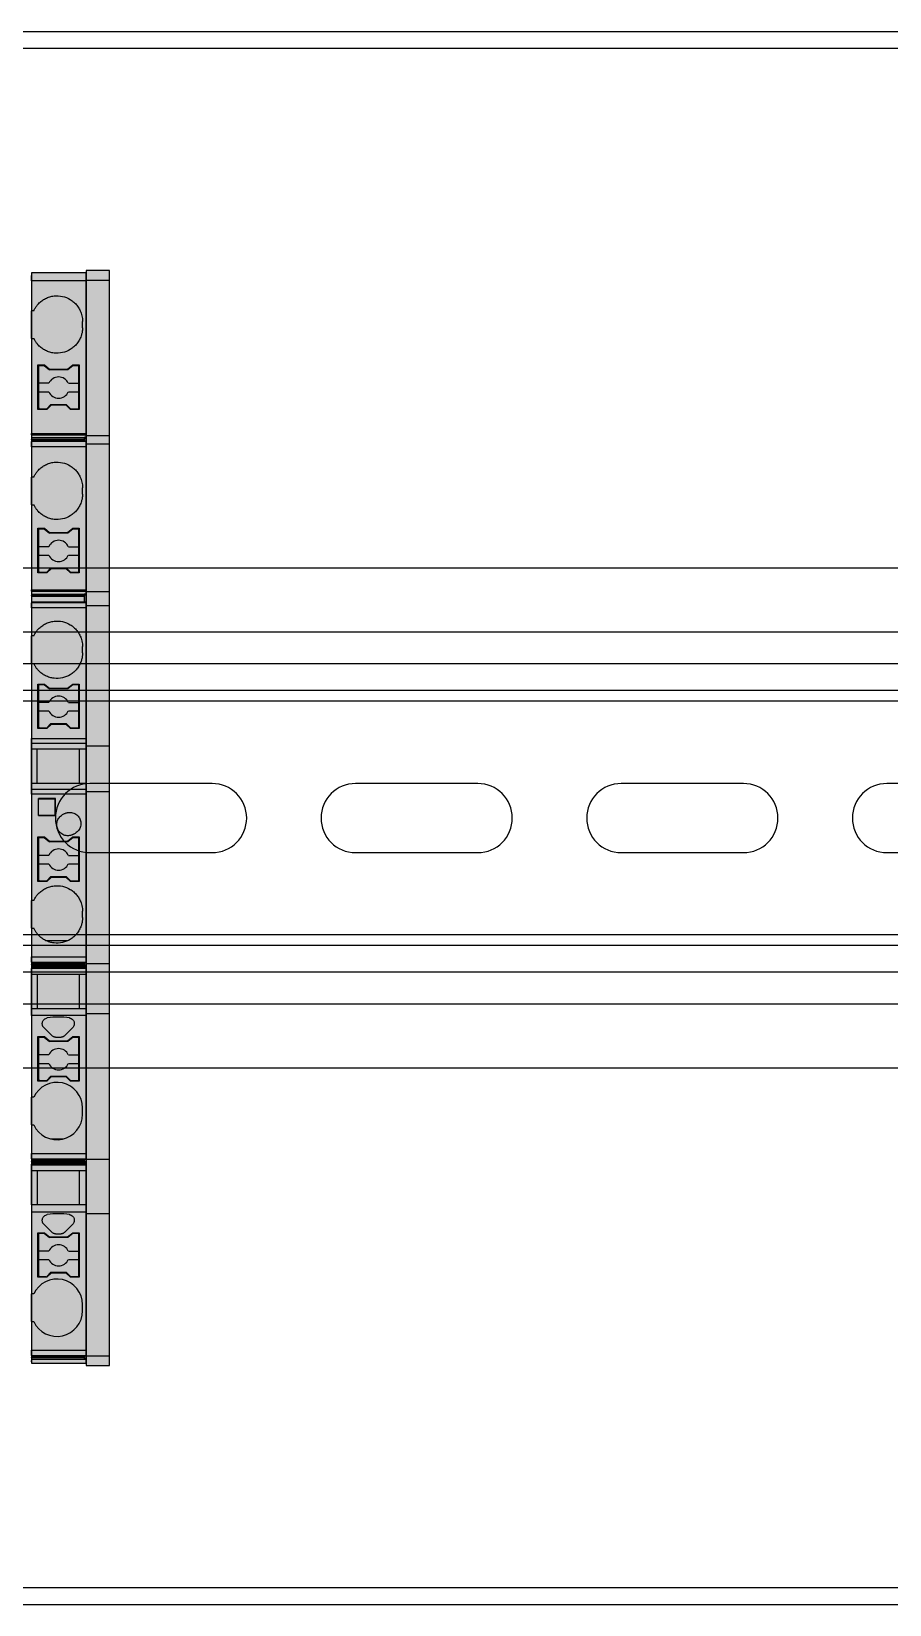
# Model space of a CAD drawing. Header units: millimetres. Extents: x -205 to 4335, y 0 to 4234.
# Drawn here: x 1592.9 to 1673.7, y 3585.5 to 3733.5 of the extents above; entities that cross this region are included whole.
import ezdxf

# ---------------------------------------------------------------- set-up
doc = ezdxf.new("R2010")
doc.units = ezdxf.units.MM
doc.layers.add('CP_DEVICES', color=7, linetype='Continuous')

# ---------------------------------------------------------------- blocks, each defined once
blk = doc.blocks.new('A$Ca0305565')
at = {"color": 7, "linetype": 'Continuous', "lineweight": 25}
for p, q in [((20, 148), (430, 148)), ((430, 146.4), (20, 146.4)), ((414.5, 97.5), (35.5, 97.5)), ((414.5, 91.5), (35.5, 91.5)), ((414.5, 86), (35.5, 86)), ((168.25, 77.25), (156.75, 77.25)), ((193.25, 77.25), (181.75, 77.25)), ((218.25, 77.25), (206.75, 77.25)), ((243.25, 77.25), (231.75, 77.25)), ((156.75, 70.75), (168.25, 70.75)), ((181.75, 70.75), (193.25, 70.75)), ((206.75, 70.75), (218.25, 70.75)), ((231.75, 70.75), (243.25, 70.75)), ((414.5, 62), (35.5, 62)), ((414.5, 56.5), (35.5, 56.5)), ((35.5, 50.5), (414.5, 50.5)), ((20, 1.6), (430, 1.6)), ((20, 0), (430, 0))]:
    blk.add_line(p, q, dxfattribs=at)
at = {"color": 8, "linetype": 'Continuous', "lineweight": 25}
for p, q in [((414.5, 88.5), (35.5, 88.5)), ((414.5, 85), (35.5, 85)), ((414.5, 63), (35.5, 63)), ((414.5, 59.5), (35.5, 59.5))]:
    blk.add_line(p, q, dxfattribs=at)
at = {"color": 7, "linetype": 'Continuous', "lineweight": 25}
for centre, start, end in [((156.75, 74), 90, 270), ((168.25, 74), 0, 90), ((181.75, 74), 90, 270), ((193.25, 74), 0, 90), ((206.75, 74), 90, 270), ((218.25, 74), 0, 90), ((231.75, 74), 90, 270), ((168.25, 74), 270, 0), ((193.25, 74), 270, 0), ((218.25, 74), 270, 0)]:
    blk.add_arc(centre, 3.25, start, end, dxfattribs=at)
blk = doc.blocks.new('*U307')
blk.add_blockref('A$Ca0305565', (-12, 536.23))
blk = doc.blocks.new('VPR-2.5-3L-GY')
at = {"true_color": 0xc7c8ca}
h = blk.add_hatch(color=9, dxfattribs=at)
h.dxf.hatch_style = 1
h.paths.add_polyline_path([(5.15, 51.29), (0, 51.29), (0, -51.29), (5.15, -51.29)])
at = {"true_color": 0xcd6928}
h = blk.add_hatch(color=32, dxfattribs=at)
h.dxf.hatch_style = 1
h.paths.add_polyline_path([(4.5, 42.63), (3.88, 42.63), (3.4, 42.23), (1.7, 42.23), (1.21, 42.63), (0.6, 42.63), (0.6, 38.43), (1.44, 38.43), (1.84, 38.83), (3.26, 38.83), (3.66, 38.43), (4.5, 38.43)])
h = blk.add_hatch(color=32, dxfattribs=at)
h.dxf.hatch_style = 1
h.paths.add_polyline_path([(4.5, 27.26), (3.88, 27.26), (3.4, 26.86), (1.7, 26.86), (1.21, 27.26), (0.6, 27.26), (0.6, 23.06), (1.44, 23.06), (1.84, 23.46), (3.26, 23.46), (3.66, 23.06), (4.5, 23.06)])
h = blk.add_hatch(color=32, dxfattribs=at)
h.dxf.hatch_style = 1
h.paths.add_polyline_path([(4.5, 12.61), (3.88, 12.61), (3.4, 12.21), (1.7, 12.21), (1.21, 12.61), (0.6, 12.61), (0.6, 8.41), (1.44, 8.41), (1.84, 8.81), (3.26, 8.81), (3.66, 8.41), (4.5, 8.41)])
h = blk.add_hatch(color=32, dxfattribs=at)
h.dxf.hatch_style = 1
h.paths.add_polyline_path([(4.5, -1.78), (3.88, -1.78), (3.4, -2.18), (1.7, -2.18), (1.21, -1.78), (0.6, -1.78), (0.6, -5.98), (1.44, -5.98), (1.84, -5.58), (3.26, -5.58), (3.66, -5.98), (4.5, -5.98)])
h = blk.add_hatch(color=32, dxfattribs=at)
h.dxf.hatch_style = 1
h.paths.add_polyline_path([(4.5, -20.56), (3.88, -20.56), (3.4, -20.96), (1.7, -20.96), (1.21, -20.56), (0.6, -20.56), (0.6, -24.76), (1.44, -24.76), (1.84, -24.36), (3.26, -24.36), (3.66, -24.76), (4.5, -24.76)])
h = blk.add_hatch(color=32, dxfattribs=at)
h.dxf.hatch_style = 1
h.paths.add_polyline_path([(4.5, -39.01), (3.88, -39.01), (3.4, -39.41), (1.7, -39.41), (1.21, -39.01), (0.6, -39.01), (0.6, -43.21), (1.44, -43.21), (1.84, -42.81), (3.26, -42.81), (3.66, -43.21), (4.5, -43.21)])
at = {"color": 7, "linetype": 'Continuous', "lineweight": 25}
for p, q in [((5.15, 51.29), (0, 51.29)), ((0, 51.23), (0, 51.13)), ((5.15, 50.53), (0, 50.53)), ((0, 50.53), (0, 47.73)), ((5.15, 51.13), (5.15, 51.23)), ((5.15, 50.53), (5.15, 36.18)), ((0.22, 47.73), (0, 47.73)), ((0, 45.13), (0, 47.73)), ((4.8, 46.13), (4.8, 46.73)), ((0, 45.13), (0.22, 45.13)), ((0, 45.13), (0, 36.18)), ((0.68, 40.9), (0.68, 42.58)), ((0.68, 42.58), (1.18, 42.58)), ((1.18, 42.58), (1.68, 42.18)), ((3.43, 42.18), (1.68, 42.18)), ((3.93, 42.58), (3.43, 42.18)), ((3.93, 42.58), (4.43, 42.58)), ((4.43, 42.58), (4.43, 40.9)), ((1.64, 40.9), (0.68, 40.9)), ((0.68, 40.1), (0.68, 40.9)), ((0.68, 38.58), (0.68, 40.1)), ((0.68, 40.1), (1.64, 40.1)), ((3.47, 40.9), (4.43, 40.9)), ((3.47, 40.1), (4.43, 40.1)), ((4.43, 40.9), (4.43, 40.1)), ((4.43, 40.1), (4.43, 38.48)), ((1.36, 38.48), (0.78, 38.48)), ((1.8, 38.88), (1.43, 38.51)), ((3.3, 38.88), (1.8, 38.88)), ((3.7, 38.48), (3.3, 38.88)), ((4.43, 38.48), (3.7, 38.48)), ((0, 36.18), (5.15, 36.18)), ((0, 36.06), (5.15, 36.06)), ((0, 36.06), (0, 35.8)), ((0, 35.8), (4.95, 35.79)), ((0, 35.66), (4.95, 35.66)), ((0, 35.66), (0, 35.65)), ((0, 35.65), (4.95, 35.65)), ((4.95, 35.56), (0, 35.56)), ((5.15, 35.79), (4.95, 35.79)), ((5.15, 35.69), (4.95, 35.69)), ((4.95, 35.69), (4.95, 35.46)), ((5.15, 35.86), (5.15, 36.06)), ((5.15, 35.86), (5.15, 35.79)), ((5.15, 35.79), (5.15, 35.69)), ((5.15, 35.69), (5.15, 35.52)), ((5.15, 35.46), (0, 35.46)), ((5.15, 35.42), (0, 35.42)), ((5.15, 34.92), (0, 34.92)), ((0, 34.92), (0, 32.08)), ((5.15, 34.92), (5.15, 21.48)), ((0.22, 32.08), (0, 32.08)), ((0, 29.48), (0, 32.08)), ((4.8, 30.48), (4.8, 31.08)), ((0, 29.48), (0.22, 29.48)), ((0, 29.48), (0, 21.48)), ((0.68, 25.53), (0.68, 27.21)), ((0.68, 27.21), (1.18, 27.21)), ((1.18, 27.21), (1.68, 26.81)), ((3.43, 26.81), (1.68, 26.81)), ((3.93, 27.21), (3.43, 26.81)), ((3.93, 27.21), (4.43, 27.21)), ((4.43, 27.21), (4.43, 25.53)), ((1.64, 25.53), (0.68, 25.53)), ((0.68, 24.73), (0.68, 25.53)), ((3.47, 25.53), (4.43, 25.53)), ((4.43, 25.53), (4.43, 24.73)), ((0.68, 23.21), (0.68, 24.73)), ((0.68, 24.73), (1.64, 24.73)), ((3.47, 24.73), (4.43, 24.73)), ((4.43, 24.73), (4.43, 23.11)), ((1.36, 23.11), (0.78, 23.11)), ((1.8, 23.51), (1.43, 23.14)), ((3.3, 23.51), (1.8, 23.51)), ((3.7, 23.11), (3.3, 23.51)), ((4.43, 23.11), (3.7, 23.11)), ((0, 21.48), (5.15, 21.48)), ((0, 21.35), (5.15, 21.35)), ((0, 21.35), (0, 21.07)), ((0, 21.07), (4.95, 21.06)), ((0, 20.93), (4.95, 20.93)), ((0, 20.93), (4.95, 20.93)), ((0, 20.93), (0, 20.93)), ((4.95, 20.85), (0, 20.85)), ((0, 20.85), (0, 20.42)), ((5.15, 21.06), (4.95, 21.06)), ((5.15, 20.96), (4.95, 20.96)), ((4.95, 20.96), (4.95, 20.3)), ((5.15, 21.13), (5.15, 21.35)), ((5.15, 21.13), (5.15, 21.06)), ((5.15, 20.96), (5.15, 20.36)), ((5.15, 20.3), (0, 20.3)), ((5.15, 20.3), (0, 20.3)), ((5.15, 20.26), (0, 20.26)), ((5.15, 19.77), (0, 19.77)), ((0, 19.77), (0, 17.13)), ((5.15, 19.77), (5.15, 7.48)), ((0.22, 17.13), (0, 17.13)), ((0, 14.53), (0, 17.13)), ((4.8, 15.53), (4.8, 16.13)), ((0, 14.53), (0, 7.48)), ((0, 14.53), (0.22, 14.53)), ((0.68, 10.88), (0.68, 12.56)), ((0.68, 12.56), (1.18, 12.56)), ((1.18, 12.56), (1.68, 12.16)), ((3.43, 12.16), (1.68, 12.16)), ((3.93, 12.56), (3.43, 12.16)), ((3.93, 12.56), (4.43, 12.56)), ((4.43, 12.56), (4.43, 10.88)), ((1.64, 10.88), (0.68, 10.88)), ((0.68, 10.08), (0.68, 10.88)), ((3.47, 10.88), (4.43, 10.88)), ((4.43, 10.88), (4.43, 10.08)), ((0.68, 8.56), (0.68, 10.08)), ((0.68, 10.08), (1.64, 10.08)), ((3.47, 10.08), (4.43, 10.08)), ((4.43, 10.08), (4.43, 8.46)), ((0, 7.48), (5.15, 7.48)), ((1.36, 8.46), (0.78, 8.46)), ((1.8, 8.86), (1.43, 8.49)), ((3.3, 8.86), (1.8, 8.86)), ((3.7, 8.46), (3.3, 8.86)), ((4.43, 8.46), (3.7, 8.46)), ((5.15, 7.02), (0, 7.02)), ((0, 6.48), (0, 7.02)), ((5.15, 6.48), (0, 6.48)), ((0, 3.28), (0, 6.48)), ((0.55, 3.28), (0.55, 6.48)), ((4.5, 6.48), (4.5, 3.28)), ((5.15, 6.48), (5.15, 7.02)), ((5.15, 6.48), (5.15, 3.28)), ((0, 3.28), (5.15, 3.28)), ((0, 2.69), (0, 3.28)), ((5.15, 2.69), (5.15, 3.28)), ((5.15, 2.69), (0, 2.69)), ((5.15, 2.23), (0, 2.23)), ((0, 2.23), (0, -7.77)), ((2.25, 1.84), (0.65, 1.84)), ((0.65, 0.23), (0.65, 1.84)), ((0.67, 1.81), (0.65, 1.84)), ((0.67, 1.81), (2.23, 1.81)), ((0.67, 0.26), (0.67, 1.81)), ((2.23, 1.81), (2.25, 1.84)), ((2.23, 0.26), (2.23, 1.81)), ((2.25, 0.23), (2.25, 1.84)), ((5.15, 2.23), (5.15, -13.07)), ((0.65, 0.23), (0.67, 0.26)), ((0.65, 0.23), (2.25, 0.23)), ((0.67, 0.26), (2.23, 0.26)), ((2.25, 0.23), (2.23, 0.26)), ((3.08, 0.39), (2.9, 0.29)), ((3.95, -1.53), (4.13, -1.43)), ((0.68, -3.51), (0.68, -1.83)), ((0.68, -1.83), (1.18, -1.83)), ((1.18, -1.83), (1.68, -2.23)), ((3.43, -2.23), (1.68, -2.23)), ((3.93, -1.83), (3.43, -2.23)), ((3.93, -1.83), (4.43, -1.83)), ((4.43, -1.83), (4.43, -3.51)), ((1.64, -3.51), (0.68, -3.51)), ((0.68, -4.31), (0.68, -3.51)), ((0.68, -5.83), (0.68, -4.31)), ((0.68, -4.31), (1.64, -4.31)), ((3.47, -3.51), (4.43, -3.51)), ((3.47, -4.31), (4.43, -4.31)), ((4.43, -3.51), (4.43, -4.31)), ((4.43, -4.31), (4.43, -5.93)), ((1.8, -5.53), (1.43, -5.9)), ((3.3, -5.53), (1.8, -5.53)), ((3.7, -5.93), (3.3, -5.53)), ((1.36, -5.93), (0.78, -5.93)), ((4.43, -5.93), (3.7, -5.93)), ((0.22, -7.77), (0, -7.77)), ((0, -10.37), (0, -7.77)), ((4.8, -9.37), (4.8, -8.77)), ((0, -10.37), (0.22, -10.37)), ((0, -10.37), (0, -13.07)), ((1.32, -11.51), (3.41, -11.51)), ((0, -13.07), (5.15, -13.07)), ((0, -13.56), (5.15, -13.56)), ((0, -13.59), (5.15, -13.59)), ((0, -13.61), (5.15, -13.61)), ((0, -13.71), (4.95, -13.71)), ((4.95, -13.8), (0, -13.8)), ((4.95, -13.8), (0, -13.8)), ((0, -13.8), (0, -13.8)), ((4.95, -13.94), (0, -13.94)), ((0, -13.94), (0, -14.05)), ((5.15, -14.05), (0, -14.05)), ((5.15, -14.17), (0, -14.17)), ((0, -14.72), (0, -14.17)), ((5.15, -14.72), (0, -14.72)), ((0, -17.92), (0, -14.72)), ((0.55, -14.72), (0.55, -17.92)), ((4.5, -14.72), (4.5, -17.92)), ((4.95, -13.61), (4.95, -13.84)), ((5.15, -13.84), (4.95, -13.84)), ((5.15, -13.94), (4.95, -13.94)), ((5.15, -13.67), (5.15, -13.84)), ((5.15, -13.94), (5.15, -14)), ((5.15, -14.05), (5.15, -14)), ((5.15, -14.72), (5.15, -14.17)), ((5.15, -14.72), (5.15, -17.92)), ((0, -17.92), (5.15, -17.92)), ((0, -18.59), (0, -17.92)), ((5.15, -18.59), (0, -18.59)), ((0, -18.59), (0, -26.27)), ((5.15, -18.59), (5.15, -17.92)), ((5.15, -18.59), (5.15, -31.57)), ((0.68, -22.29), (0.68, -20.61)), ((0.68, -20.61), (1.18, -20.61)), ((1.18, -19.73), (1.92, -20.47)), ((1.18, -20.61), (1.68, -21.01)), ((2.27, -20.62), (2.78, -20.62)), ((3.13, -20.47), (3.87, -19.73)), ((3.93, -20.61), (3.43, -21.01)), ((3.93, -20.61), (4.43, -20.61)), ((4.43, -20.61), (4.43, -22.29)), ((3.43, -21.01), (1.68, -21.01)), ((1.64, -22.29), (0.68, -22.29)), ((0.68, -23.09), (0.68, -22.29)), ((0.68, -24.61), (0.68, -23.09)), ((0.68, -23.09), (1.64, -23.09)), ((3.47, -22.29), (4.43, -22.29)), ((3.47, -23.09), (4.43, -23.09)), ((4.43, -22.29), (4.43, -23.09)), ((4.43, -23.09), (4.43, -24.71)), ((1.36, -24.71), (0.78, -24.71)), ((1.8, -24.31), (1.43, -24.68)), ((3.3, -24.31), (1.8, -24.31)), ((3.7, -24.71), (3.3, -24.31)), ((4.43, -24.71), (3.7, -24.71)), ((0.22, -26.27), (0, -26.27)), ((0, -28.87), (0, -26.27)), ((4.8, -27.87), (4.8, -27.27)), ((0, -28.87), (0.22, -28.87)), ((0, -28.87), (0, -31.57)), ((1.79, -30.19), (3.01, -30.19)), ((0, -31.57), (5.15, -31.57)), ((0, -32.06), (5.15, -32.06)), ((0, -32.11), (5.15, -32.11)), ((0, -32.21), (4.95, -32.21)), ((4.95, -32.3), (0, -32.3)), ((4.95, -32.3), (0, -32.3)), ((0, -32.3), (0, -32.3)), ((4.95, -32.44), (0, -32.44)), ((0, -32.44), (0, -32.55)), ((5.15, -32.55), (0, -32.55)), ((4.95, -32.11), (4.95, -32.34)), ((5.15, -32.34), (4.95, -32.34)), ((4.95, -32.34), (4.95, -32.44)), ((5.15, -32.44), (4.95, -32.44)), ((5.15, -32.17), (5.15, -32.34)), ((5.15, -32.34), (5.15, -32.44)), ((5.15, -32.44), (5.15, -32.5)), ((5.15, -32.55), (5.15, -32.5)), ((5.15, -32.67), (0, -32.67)), ((0, -33.19), (0, -32.67)), ((5.15, -33.19), (0, -33.19)), ((0, -36.39), (0, -33.19)), ((0.55, -33.19), (0.55, -36.39)), ((4.5, -33.19), (4.5, -36.39)), ((5.15, -33.19), (5.15, -32.67)), ((5.15, -33.19), (5.15, -36.39)), ((5.15, -36.39), (0, -36.39)), ((0, -36.39), (0, -37.09)), ((5.15, -36.39), (5.15, -37.09)), ((5.15, -37.09), (0, -37.09)), ((0, -37.09), (0, -44.77)), ((1.18, -38.23), (1.92, -38.97)), ((3.13, -38.97), (3.87, -38.23)), ((5.15, -37.09), (5.15, -50.07)), ((0.68, -40.74), (0.68, -39.06)), ((0.68, -39.06), (1.18, -39.06)), ((1.18, -39.06), (1.68, -39.46)), ((3.43, -39.46), (1.68, -39.46)), ((2.27, -39.12), (2.78, -39.12)), ((3.93, -39.06), (3.43, -39.46)), ((3.93, -39.06), (4.43, -39.06)), ((4.43, -39.06), (4.43, -40.74)), ((1.64, -40.74), (0.68, -40.74)), ((0.68, -41.54), (0.68, -40.74)), ((3.47, -40.74), (4.43, -40.74)), ((4.43, -40.74), (4.43, -41.54)), ((0.68, -43.06), (0.68, -41.54)), ((0.68, -41.54), (1.64, -41.54)), ((1.8, -42.76), (1.43, -43.13)), ((3.3, -42.76), (1.8, -42.76)), ((3.7, -43.16), (3.3, -42.76)), ((3.47, -41.54), (4.43, -41.54)), ((4.43, -41.54), (4.43, -43.16)), ((1.36, -43.16), (0.78, -43.16)), ((4.43, -43.16), (3.7, -43.16)), ((0.22, -44.77), (0, -44.77)), ((0, -47.37), (0, -44.77)), ((4.8, -46.37), (4.8, -45.77)), ((0, -47.37), (0.22, -47.37)), ((0, -47.37), (0, -50.07)), ((0, -50.07), (5.15, -50.07)), ((0, -50.56), (5.15, -50.56)), ((0, -50.61), (5.15, -50.61)), ((0, -50.71), (4.95, -50.71)), ((4.95, -50.8), (0, -50.8)), ((4.95, -50.8), (0, -50.8)), ((0, -50.8), (0, -50.8)), ((4.95, -50.94), (0, -50.94)), ((0, -50.94), (0, -51.05)), ((0, -51.29), (5.15, -51.29)), ((4.95, -50.61), (4.95, -50.84)), ((5.15, -50.84), (4.95, -50.84)), ((5.15, -50.94), (4.95, -50.94)), ((5.15, -50.67), (5.15, -50.84)), ((5.15, -50.84), (5.15, -50.94)), ((5.15, -50.94), (5.15, -51)), ((5.15, -51.05), (5.15, -51))]:
    blk.add_line(p, q, dxfattribs=at)
blk.add_lwpolyline([(5.15, -51.29), (5.15, 51.29), (0, 51.29), (0, -51.29), (5.15, -51.29)])
for points in [[(0.6, 38.43), (0.6, 42.63), (1.21, 42.63), (1.7, 42.23), (3.4, 42.23), (3.88, 42.63), (4.5, 42.63), (4.5, 38.43), (3.66, 38.43), (3.26, 38.83), (1.84, 38.83), (1.44, 38.43)], [(0.6, 23.06), (0.6, 27.26), (1.21, 27.26), (1.7, 26.86), (3.4, 26.86), (3.88, 27.26), (4.5, 27.26), (4.5, 23.06), (3.66, 23.06), (3.26, 23.46), (1.84, 23.46), (1.44, 23.06)], [(0.6, 8.41), (0.6, 12.61), (1.21, 12.61), (1.7, 12.21), (3.4, 12.21), (3.88, 12.61), (4.5, 12.61), (4.5, 8.41), (3.66, 8.41), (3.26, 8.81), (1.84, 8.81), (1.44, 8.41)], [(0.6, -5.98), (0.6, -1.78), (1.21, -1.78), (1.7, -2.18), (3.4, -2.18), (3.88, -1.78), (4.5, -1.78), (4.5, -5.98), (3.66, -5.98), (3.26, -5.58), (1.84, -5.58), (1.44, -5.98)], [(0.6, -24.76), (0.6, -20.56), (1.21, -20.56), (1.7, -20.96), (3.4, -20.96), (3.88, -20.56), (4.5, -20.56), (4.5, -24.76), (3.66, -24.76), (3.26, -24.36), (1.84, -24.36), (1.44, -24.76)], [(0.6, -43.21), (0.6, -39.01), (1.21, -39.01), (1.7, -39.41), (3.4, -39.41), (3.88, -39.01), (4.5, -39.01), (4.5, -43.21), (3.66, -43.21), (3.26, -42.81), (1.84, -42.81), (1.44, -43.21)]]:
    blk.add_lwpolyline(points, close=True, dxfattribs=at)
for centre, radius, start, end in [((2.55, 40.5), 1, 23.5782, 156.4218), ((2.55, 40.5), 1, 203.5782, 336.4218), ((0.78, 38.58), 0.1, 180, 270), ((1.36, 38.58), 0.1, 270, 315), ((2.55, 25.13), 1, 23.5782, 156.4218), ((2.55, 25.13), 1, 203.5782, 336.4218), ((0.78, 23.21), 0.1, 180, 270), ((1.36, 23.21), 0.1, 270, 315), ((2.55, 10.48), 1, 23.5782, 156.4218), ((2.55, 10.48), 1, 203.5782, 336.4218), ((0.78, 8.56), 0.1, 180, 270), ((1.36, 8.56), 0.1, 270, 315), ((2.55, -3.91), 1, 23.5782, 156.4218), ((2.55, -3.91), 1, 203.5782, 336.4218), ((0.78, -5.83), 0.1, 180, 270), ((1.36, -5.83), 0.1, 270, 315), ((2.53, -25.84), 7.11, 81.5242, 98.4758), ((2.55, -22.69), 1, 23.5782, 156.4218), ((2.55, -22.69), 1, 203.5782, 336.4218), ((2.4, -27.27), 2.4, 0, 155.3757), ((0.78, -24.61), 0.1, 180, 270), ((1.36, -24.61), 0.1, 270, 315), ((2.4, -27.87), 2.4, 204.6243, 0), ((2.53, -44.34), 7.11, 81.5242, 98.4758), ((2.55, -41.14), 1, 23.5782, 156.4218), ((2.55, -41.14), 1, 203.5782, 336.4218), ((2.4, -45.77), 2.4, 0, 155.3757), ((0.78, -43.06), 0.1, 180, 270), ((1.36, -43.06), 0.1, 270, 315), ((2.4, -46.37), 2.4, 204.6243, 0)]:
    blk.add_arc(centre, radius, start, end, dxfattribs=at)
for points, knots in [([(0, 50.53), (0, 50.55), (0, 50.6), (0, 50.66), (0, 50.73), (0, 50.81), (0, 50.89), (0, 50.95), (0, 51), (0, 51.03), (0, 51.03), (0, 51.03)], [0, 0, 0, 0, 0.079597, 0.159223, 0.240129, 0.368602, 0.500069, 0.628543, 0.760011, 0.879282, 1, 1, 1, 1]), ([(5.15, 50.53), (5.15, 50.66), (5.15, 50.79), (5.15, 50.98), (5.15, 51.03), (5.15, 51.03)], [0, 0, 0, 0, 0.5, 0.5, 1, 1, 1, 1]), ([(0.22, 47.73), (0.24, 47.78), (0.29, 47.88), (0.37, 48.01), (0.45, 48.14), (0.55, 48.27), (0.71, 48.45), (0.96, 48.67), (1.32, 48.89), (1.71, 49.05), (2.25, 49.15), (2.92, 49.12), (3.55, 48.87), (3.99, 48.55), (4.28, 48.25), (4.51, 47.9), (4.66, 47.56), (4.75, 47.26), (4.79, 47), (4.8, 46.82), (4.8, 46.73)], [0, 0, 0, 0, 0.024394, 0.048636, 0.072831, 0.097085, 0.121504, 0.185849, 0.250275, 0.31462, 0.379045, 0.500019, 0.620993, 0.685337, 0.749763, 0.814108, 0.878533, 0.919087, 0.959411, 1, 1, 1, 1]), ([(4.8, 46.13), (4.8, 46.08), (4.8, 45.98), (4.78, 45.82), (4.76, 45.66), (4.72, 45.51), (4.65, 45.27), (4.51, 44.97), (4.28, 44.62), (3.99, 44.32), (3.55, 44), (2.92, 43.75), (2.25, 43.71), (1.71, 43.82), (1.32, 43.98), (0.96, 44.19), (0.69, 44.44), (0.48, 44.68), (0.34, 44.9), (0.26, 45.05), (0.22, 45.13)], [0, 0, 0, 0, 0.024394, 0.048636, 0.072831, 0.097085, 0.121504, 0.185849, 0.250275, 0.31462, 0.379045, 0.500019, 0.620993, 0.685337, 0.749763, 0.814108, 0.878533, 0.919087, 0.959411, 1, 1, 1, 1]), ([(0, 36.06), (0, 36.08), (0, 36.1), (0, 36.13), (0, 36.16), (0, 36.18), (0, 36.18), (0, 36.18)], [0, 0, 0, 0, 0.1671802, 0.3318902, 0.5004135, 0.7494531, 1, 1, 1, 1]), ([(0, 35.8), (0, 35.77), (0, 35.73), (0, 35.68), (0, 35.66), (0, 35.66)], [0, 0, 0, 0, 0.5, 0.5, 1, 1, 1, 1]), ([(0, 35.62), (0, 35.63), (0, 35.64), (0, 35.65), (0, 35.65)], [0, 0, 0, 0, 0.497129, 1, 1, 1, 1]), ([(0, 34.92), (0, 34.94), (0, 34.98), (0, 35.03), (0, 35.1), (0, 35.18), (0, 35.25), (0, 35.32), (0, 35.37), (0, 35.4), (0, 35.41), (0, 35.42)], [0, 0, 0, 0, 0.0800126, 0.1601253, 0.2414441, 0.3692652, 0.5000614, 0.6278835, 0.7586808, 0.8786191, 1, 1, 1, 1]), ([(5.15, 34.92), (5.15, 35.04), (5.15, 35.16), (5.15, 35.34), (5.15, 35.4), (5.15, 35.42)], [0, 0, 0, 0, 0.5, 0.5, 1, 1, 1, 1]), ([(0.22, 32.08), (0.24, 32.13), (0.29, 32.23), (0.37, 32.36), (0.45, 32.49), (0.55, 32.62), (0.71, 32.8), (0.96, 33.02), (1.32, 33.24), (1.71, 33.4), (2.25, 33.5), (2.92, 33.47), (3.55, 33.22), (3.99, 32.9), (4.28, 32.6), (4.51, 32.25), (4.66, 31.91), (4.75, 31.61), (4.79, 31.35), (4.8, 31.17), (4.8, 31.08)], [0, 0, 0, 0, 0.024394, 0.048636, 0.072831, 0.097085, 0.121504, 0.185849, 0.250275, 0.31462, 0.379045, 0.500019, 0.620993, 0.685337, 0.749763, 0.814108, 0.878533, 0.919087, 0.959411, 1, 1, 1, 1]), ([(4.8, 30.48), (4.8, 30.43), (4.8, 30.33), (4.78, 30.17), (4.76, 30.01), (4.72, 29.86), (4.65, 29.62), (4.51, 29.32), (4.28, 28.97), (3.99, 28.67), (3.55, 28.35), (2.92, 28.1), (2.25, 28.06), (1.71, 28.17), (1.32, 28.33), (0.96, 28.54), (0.69, 28.79), (0.48, 29.03), (0.34, 29.25), (0.26, 29.4), (0.22, 29.48)], [0, 0, 0, 0, 0.0243942, 0.0486358, 0.0728305, 0.0970848, 0.1215043, 0.1858492, 0.2502747, 0.3146196, 0.3790451, 0.5000188, 0.6209926, 0.6853375, 0.749763, 0.8141079, 0.8785334, 0.9190869, 0.9594114, 1, 1, 1, 1]), ([(0, 21.35), (0, 21.36), (0, 21.39), (0, 21.42), (0, 21.45), (0, 21.48), (0, 21.48), (0, 21.48)], [0, 0, 0, 0, 0.167329, 0.331784, 0.500465, 0.749473, 1, 1, 1, 1]), ([(0, 21.07), (0, 21.04), (0, 21), (0, 20.95), (0, 20.94), (0, 20.93)], [0, 0, 0, 0, 0.5, 0.5, 1, 1, 1, 1]), ([(0, 20.9), (0, 20.91), (0, 20.92), (0, 20.93), (0, 20.93)], [0, 0, 0, 0, 0.497129, 1, 1, 1, 1]), ([(5.15, 21.35), (5.15, 21.39), (5.15, 21.42), (5.15, 21.47), (5.15, 21.48), (5.15, 21.48)], [0, 0, 0, 0, 0.5, 0.5, 1, 1, 1, 1]), ([(5.15, 21.06), (5.15, 21.05), (5.15, 21.04), (5.15, 21.04), (5.15, 21.03), (5.15, 21.02), (5.15, 21.01), (5.15, 20.99), (5.15, 20.98), (5.15, 20.96)], [0, 0, 0, 0, 0.0000268555, 0.0000268555, 0.0000268555, 0.000053711, 0.000053711, 0.000053711, 0.0001048413, 0.0001048413, 0.0001048413, 0.0001048413]), ([(0, 19.77), (0, 19.79), (0, 19.84), (0, 19.91), (0, 19.97), (0, 20.03), (0, 20.1), (0, 20.15), (0, 20.2), (0, 20.24), (0, 20.25), (0, 20.26)], [0, 0, 0, 0, 0.101572, 0.200381, 0.298422, 0.397735, 0.500284, 0.627642, 0.757961, 0.878261, 1, 1, 1, 1]), ([(5.15, 19.77), (5.15, 19.88), (5.15, 20), (5.15, 20.18), (5.15, 20.24), (5.15, 20.26)], [0, 0, 0, 0, 0.5, 0.5, 1, 1, 1, 1]), ([(0.22, 17.13), (0.24, 17.18), (0.29, 17.28), (0.37, 17.41), (0.45, 17.54), (0.55, 17.67), (0.71, 17.85), (0.96, 18.07), (1.32, 18.29), (1.71, 18.45), (2.25, 18.55), (2.92, 18.52), (3.55, 18.27), (3.99, 17.95), (4.28, 17.65), (4.51, 17.3), (4.66, 16.96), (4.75, 16.66), (4.79, 16.4), (4.8, 16.22), (4.8, 16.13)], [0, 0, 0, 0, 0.024394, 0.048636, 0.072831, 0.097085, 0.121504, 0.185849, 0.250275, 0.31462, 0.379045, 0.500019, 0.620993, 0.685337, 0.749763, 0.814108, 0.878533, 0.919087, 0.959411, 1, 1, 1, 1]), ([(4.8, 15.53), (4.8, 15.48), (4.8, 15.38), (4.78, 15.22), (4.76, 15.06), (4.72, 14.91), (4.65, 14.67), (4.51, 14.37), (4.28, 14.02), (3.99, 13.72), (3.55, 13.4), (2.92, 13.15), (2.25, 13.11), (1.71, 13.22), (1.32, 13.38), (0.96, 13.59), (0.69, 13.84), (0.48, 14.08), (0.34, 14.3), (0.26, 14.45), (0.22, 14.53)], [0, 0, 0, 0, 0.0243942, 0.0486358, 0.0728305, 0.0970848, 0.1215043, 0.1858492, 0.2502747, 0.3146196, 0.3790451, 0.5000188, 0.6209926, 0.6853375, 0.749763, 0.8141079, 0.8785334, 0.9190869, 0.9594114, 1, 1, 1, 1]), ([(0, 7.02), (0, 7.03), (0, 7.05), (0, 7.1), (0, 7.15), (0, 7.23), (0, 7.34), (0, 7.44), (0, 7.48)], [0, 0, 0, 0, 0.1259506, 0.2495429, 0.37352, 0.5005997, 0.7495449, 1, 1, 1, 1]), ([(5.15, 7.02), (5.15, 7.06), (5.15, 7.13), (5.15, 7.29), (5.15, 7.39), (5.15, 7.48)], [0, 0, 0, 0, 0.5, 0.5, 1, 1, 1, 1]), ([(0, 2.23), (0, 2.26), (0, 2.31), (0, 2.38), (0, 2.45), (0, 2.53), (0, 2.63), (0, 2.67), (0, 2.69)], [0, 0, 0, 0, 0.125951, 0.249543, 0.37352, 0.5006, 0.749545, 1, 1, 1, 1]), ([(5.15, 2.23), (5.15, 2.33), (5.15, 2.43), (5.15, 2.59), (5.15, 2.66), (5.15, 2.69)], [0, 0, 0, 0, 0.5, 0.5, 1, 1, 1, 1]), ([(3.95, -1.53), (3.92, -1.54), (3.86, -1.57), (3.77, -1.61), (3.68, -1.64), (3.54, -1.66), (3.37, -1.67), (3.15, -1.64), (2.95, -1.56), (2.72, -1.41), (2.5, -1.15), (2.38, -0.83), (2.37, -0.56), (2.41, -0.34), (2.48, -0.14), (2.6, 0.03), (2.74, 0.18), (2.85, 0.26), (2.9, 0.29)], [0, 0, 0, 0, 0.030168, 0.060086, 0.090023, 0.12025, 0.185229, 0.25037, 0.315349, 0.38049, 0.500065, 0.619641, 0.684619, 0.749761, 0.814739, 0.87988, 0.9399, 1, 1, 1, 1]), ([(3.08, 0.39), (3.1, 0.41), (3.16, 0.44), (3.25, 0.48), (3.35, 0.5), (3.48, 0.53), (3.66, 0.54), (3.87, 0.5), (4.08, 0.43), (4.31, 0.28), (4.53, 0.02), (4.64, -0.3), (4.66, -0.58), (4.62, -0.79), (4.55, -0.99), (4.43, -1.17), (4.29, -1.32), (4.18, -1.39), (4.13, -1.43)], [0, 0, 0, 0, 0.030168, 0.060086, 0.090023, 0.12025, 0.185229, 0.25037, 0.315349, 0.38049, 0.500065, 0.619641, 0.684619, 0.749761, 0.814739, 0.87988, 0.9399, 1, 1, 1, 1]), ([(0.22, -7.77), (0.24, -7.72), (0.29, -7.62), (0.37, -7.49), (0.45, -7.36), (0.55, -7.23), (0.71, -7.05), (0.96, -6.83), (1.32, -6.61), (1.71, -6.45), (2.25, -6.35), (2.92, -6.38), (3.55, -6.63), (3.99, -6.95), (4.28, -7.25), (4.51, -7.6), (4.66, -7.94), (4.75, -8.24), (4.79, -8.5), (4.8, -8.68), (4.8, -8.77)], [0, 0, 0, 0, 0.024394, 0.048636, 0.072831, 0.097085, 0.121504, 0.185849, 0.250275, 0.31462, 0.379045, 0.500019, 0.620993, 0.685337, 0.749763, 0.814108, 0.878533, 0.919087, 0.959411, 1, 1, 1, 1]), ([(4.8, -9.37), (4.8, -9.42), (4.8, -9.52), (4.78, -9.68), (4.76, -9.84), (4.72, -9.99), (4.65, -10.23), (4.51, -10.53), (4.28, -10.88), (3.99, -11.18), (3.55, -11.5), (2.92, -11.75), (2.25, -11.79), (1.71, -11.68), (1.32, -11.52), (0.96, -11.31), (0.69, -11.06), (0.48, -10.82), (0.34, -10.6), (0.26, -10.45), (0.22, -10.37)], [0, 0, 0, 0, 0.024394, 0.048636, 0.072831, 0.097085, 0.121504, 0.185849, 0.250275, 0.31462, 0.379045, 0.500019, 0.620993, 0.685337, 0.749763, 0.814108, 0.878533, 0.919087, 0.959411, 1, 1, 1, 1]), ([(0, -13.56), (0, -13.56), (0, -13.55), (0, -13.54), (0, -13.51), (0, -13.47), (0, -13.4), (0, -13.33), (0, -13.24), (0, -13.15), (0, -13.1), (0, -13.07)], [0, 0, 0, 0, 0.080013, 0.160125, 0.241444, 0.369265, 0.500061, 0.627884, 0.758681, 0.878619, 1, 1, 1, 1]), ([(5.15, -13.56), (5.15, -13.55), (5.15, -13.49), (5.15, -13.31), (5.15, -13.19), (5.15, -13.07)], [0, 0, 0, 0, 0.5, 0.5, 1, 1, 1, 1]), ([(0, -13.8), (0, -13.8), (0, -13.79), (0, -13.78), (0, -13.77)], [0, 0, 0, 0, 0.497071, 1, 1, 1, 1]), ([(0, -13.8), (0, -13.81), (0, -13.83), (0, -13.88), (0, -13.92), (0, -13.94)], [0, 0, 0, 0, 0.5, 0.5, 1, 1, 1, 1]), ([(1.18, -19.73), (1.16, -19.71), (1.12, -19.67), (1.08, -19.61), (1.05, -19.54), (1.02, -19.45), (1.01, -19.32), (1.04, -19.17), (1.1, -19.04), (1.21, -18.93), (1.33, -18.84), (1.43, -18.82), (1.48, -18.81)], [0, 0, 0, 0, 0.063139, 0.125111, 0.187139, 0.250441, 0.375146, 0.500291, 0.624996, 0.750141, 0.874961, 1, 1, 1, 1]), ([(3.57, -18.81), (3.6, -18.82), (3.65, -18.82), (3.72, -18.85), (3.78, -18.89), (3.86, -18.95), (3.95, -19.04), (4.01, -19.17), (4.04, -19.32), (4.02, -19.47), (3.97, -19.61), (3.91, -19.69), (3.87, -19.73)], [0, 0, 0, 0, 0.063139, 0.125111, 0.187139, 0.250441, 0.375146, 0.500291, 0.624996, 0.750141, 0.874961, 1, 1, 1, 1]), ([(2.27, -20.62), (2.25, -20.62), (2.21, -20.61), (2.14, -20.6), (2.07, -20.58), (1.99, -20.54), (1.94, -20.49), (1.92, -20.47)], [0, 0, 0, 0, 0.166556, 0.332331, 0.500193, 0.749367, 1, 1, 1, 1]), ([(3.13, -20.47), (3.11, -20.48), (3.08, -20.51), (3.03, -20.55), (2.96, -20.58), (2.87, -20.61), (2.81, -20.61), (2.78, -20.62)], [0, 0, 0, 0, 0.166556, 0.332331, 0.500193, 0.749367, 1, 1, 1, 1]), ([(0, -32.06), (0, -32.06), (0, -32.05), (0, -32.04), (0, -32.01), (0, -31.97), (0, -31.9), (0, -31.83), (0, -31.74), (0, -31.65), (0, -31.6), (0, -31.57)], [0, 0, 0, 0, 0.080013, 0.160125, 0.241444, 0.369265, 0.500061, 0.627884, 0.758681, 0.878619, 1, 1, 1, 1]), ([(0, -32.3), (0, -32.3), (0, -32.29), (0, -32.28), (0, -32.27)], [0, 0, 0, 0, 0.497071, 1, 1, 1, 1]), ([(0, -32.3), (0, -32.31), (0, -32.33), (0, -32.38), (0, -32.42), (0, -32.44)], [0, 0, 0, 0, 0.5, 0.5, 1, 1, 1, 1]), ([(0, -32.67), (0, -32.67), (0, -32.66), (0, -32.65), (0, -32.63), (0, -32.6), (0, -32.56), (0, -32.55)], [0, 0, 0, 0, 0.16718, 0.33189, 0.500413, 0.749453, 1, 1, 1, 1]), ([(5.15, -32.06), (5.15, -32.05), (5.15, -31.99), (5.15, -31.81), (5.15, -31.69), (5.15, -31.57)], [0, 0, 0, 0, 0.5, 0.5, 1, 1, 1, 1]), ([(1.18, -38.23), (1.16, -38.21), (1.12, -38.17), (1.08, -38.11), (1.05, -38.04), (1.02, -37.95), (1.01, -37.82), (1.04, -37.67), (1.1, -37.54), (1.21, -37.43), (1.33, -37.34), (1.43, -37.32), (1.48, -37.31)], [0, 0, 0, 0, 0.063139, 0.125111, 0.187139, 0.250441, 0.375146, 0.500291, 0.624996, 0.750141, 0.874961, 1, 1, 1, 1]), ([(3.57, -37.31), (3.6, -37.32), (3.65, -37.32), (3.72, -37.35), (3.78, -37.39), (3.86, -37.45), (3.95, -37.54), (4.01, -37.67), (4.04, -37.82), (4.02, -37.97), (3.97, -38.11), (3.91, -38.19), (3.87, -38.23)], [0, 0, 0, 0, 0.0631394, 0.1251115, 0.1871388, 0.2504407, 0.3751456, 0.5002908, 0.6249958, 0.750141, 0.8749612, 1, 1, 1, 1]), ([(2.27, -39.12), (2.25, -39.12), (2.21, -39.11), (2.14, -39.1), (2.07, -39.08), (1.99, -39.04), (1.94, -38.99), (1.92, -38.97)], [0, 0, 0, 0, 0.1665561, 0.332331, 0.5001928, 0.7493673, 1, 1, 1, 1]), ([(3.13, -38.97), (3.11, -38.98), (3.08, -39.01), (3.03, -39.05), (2.96, -39.08), (2.87, -39.11), (2.81, -39.11), (2.78, -39.12)], [0, 0, 0, 0, 0.166556, 0.332331, 0.500193, 0.749367, 1, 1, 1, 1]), ([(0, -50.56), (0, -50.56), (0, -50.55), (0, -50.54), (0, -50.51), (0, -50.47), (0, -50.4), (0, -50.33), (0, -50.24), (0, -50.15), (0, -50.1), (0, -50.07)], [0, 0, 0, 0, 0.080013, 0.160125, 0.241444, 0.369265, 0.500061, 0.627884, 0.758681, 0.878619, 1, 1, 1, 1]), ([(5.15, -50.56), (5.15, -50.55), (5.15, -50.49), (5.15, -50.31), (5.15, -50.19), (5.15, -50.07)], [0, 0, 0, 0, 0.5, 0.5, 1, 1, 1, 1]), ([(0, -50.8), (0, -50.8), (0, -50.79), (0, -50.78), (0, -50.77)], [0, 0, 0, 0, 0.497071, 1, 1, 1, 1]), ([(0, -50.8), (0, -50.81), (0, -50.83), (0, -50.88), (0, -50.92), (0, -50.94)], [0, 0, 0, 0, 0.5, 0.5, 1, 1, 1, 1]), ([(0, -51.17), (0, -51.17), (0, -51.16), (0, -51.15), (0, -51.13), (0, -51.1), (0, -51.06), (0, -51.05)], [0, 0, 0, 0, 0.16718, 0.33189, 0.500413, 0.749453, 1, 1, 1, 1])]:
    blk.add_open_spline(points, degree=3, knots=knots, dxfattribs=at)
for points in [[(4.95, 35.79), (4.95, 35.76), (4.95, 35.72), (4.95, 35.69)], [(5.15, 36.06), (5.15, 36.13), (5.15, 36.18), (5.15, 36.18)], [(4.95, 21.06), (4.95, 21.03), (4.95, 20.99), (4.95, 20.96)], [(0, -14.05), (0, -14.12), (0, -14.17), (0, -14.17)], [(4.95, -13.84), (4.95, -13.87), (4.95, -13.91), (4.95, -13.94)], [(5.15, -13.84), (5.15, -13.87), (5.15, -13.91), (5.15, -13.94)], [(5.15, -14.17), (5.15, -14.17), (5.15, -14.12), (5.15, -14.05)], [(5.15, -32.67), (5.15, -32.67), (5.15, -32.62), (5.15, -32.55)], [(4.95, -50.84), (4.95, -50.87), (4.95, -50.91), (4.95, -50.94)], [(5.15, -51.17), (5.15, -51.17), (5.15, -51.12), (5.15, -51.05)]]:
    blk.add_open_spline(points, degree=3, dxfattribs=at)
blk = doc.blocks.new('D-VPR-2.5-3L')
at = {"true_color": 0xaba7a1}
blk.add_hatch(color=253, dxfattribs=at).paths.add_polyline_path([(0, -51.5), (2.2, -51.5), (2.2, 51.5), (0, 51.5)])
at = {"true_color": 0xb5b1aa}
for points in [[(0, 36), (2.2, 36), (2.2, 50.6), (0, 50.6)], [(0, 21.3), (2.2, 21.3), (2.2, 35.2), (0, 35.2)], [(0, 6.8), (2.2, 6.8), (2.2, 20), (0, 20)], [(0, -13.7), (2.2, -13.7), (2.2, 2.5), (0, 2.5)], [(0, -32.1), (2.2, -32.1), (2.2, -18.4), (0, -18.4)], [(0, -50.6), (2.2, -50.6), (2.2, -37.2), (0, -37.2)]]:
    blk.add_hatch(color=253, dxfattribs=at).paths.add_polyline_path(points)
at = {"color": 8, "true_color": 0x777470}
for p, q in [((0, 50.6), (2.2, 50.6)), ((0, 36), (2.2, 36)), ((0, 35.2), (2.2, 35.2)), ((0, 21.3), (2.2, 21.3)), ((0, 20), (2.2, 20)), ((0, 6.8), (2.2, 6.8)), ((0, 2.5), (2.2, 2.5)), ((0, -13.7), (2.2, -13.7)), ((0, -18.4), (2.2, -18.4)), ((0, -32.1), (2.2, -32.1)), ((0, -37.2), (2.2, -37.2)), ((0, -50.6), (2.2, -50.6))]:
    blk.add_line(p, q, dxfattribs=at)
blk.add_lwpolyline([(0, -51.5), (2.2, -51.5), (2.2, 51.5), (0, 51.5)], close=True)

msp = doc.modelspace()

# ---------------------------------------------------------------- block references
msp.add_blockref('*U307', (1453.7, 3049.22))
at = {"layer": 'CP_DEVICES'}
for name, p in [('VPR-2.5-3L-GY', (1592.95, 3659.45)), ('D-VPR-2.5-3L', (1598.1, 3659.45))]:
    msp.add_blockref(name, p, dxfattribs=at)

doc.saveas('drawing.dxf')
